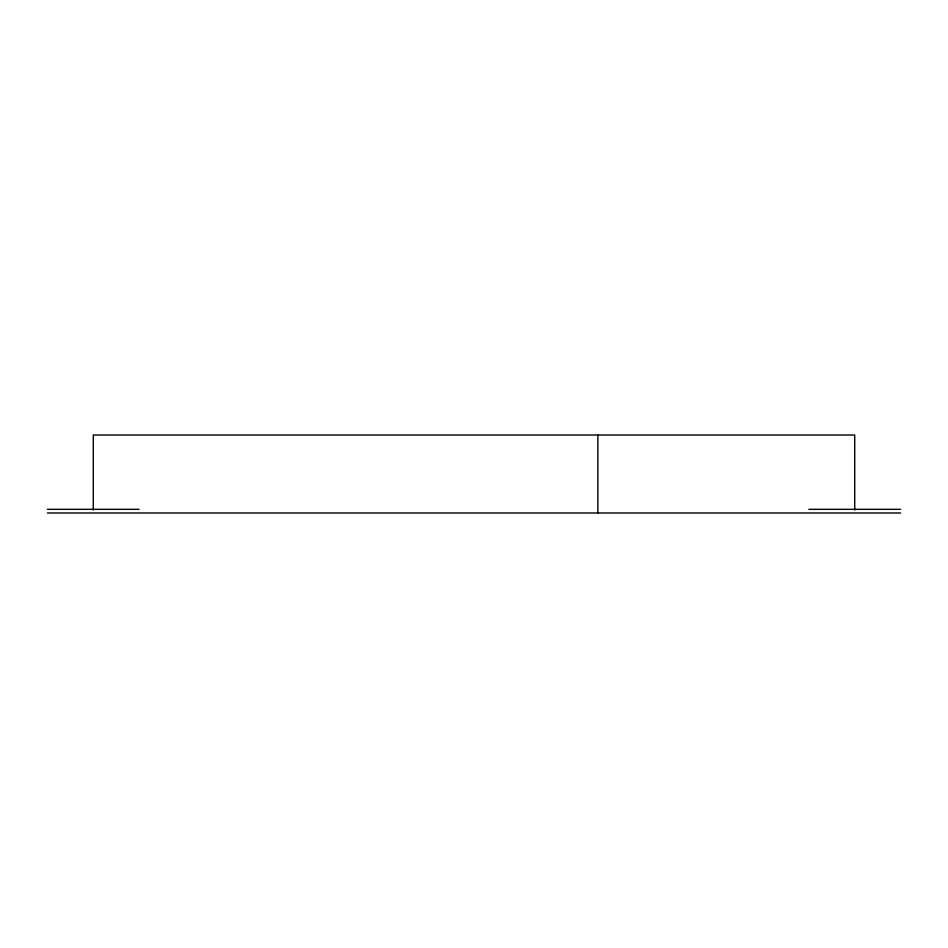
<?xml version="1.0" encoding="UTF-8"?>
<svg xmlns="http://www.w3.org/2000/svg" width="948" height="948" viewBox="0 0 948 948"><rect width="100%" height="100%" fill="white"/><g stroke="black" fill="none" stroke-linecap="round" stroke-linejoin="round"><path stroke-width="1.42" d="M47.4 509.325L139.06 509.325M808.857 509.325L900.6 509.325M47.4 512.986L900.6 512.986M854.729 510.048L854.729 435.014L93.271 435.014L93.271 510.048M597.856 435.014L597.856 512.986"/></g></svg>
